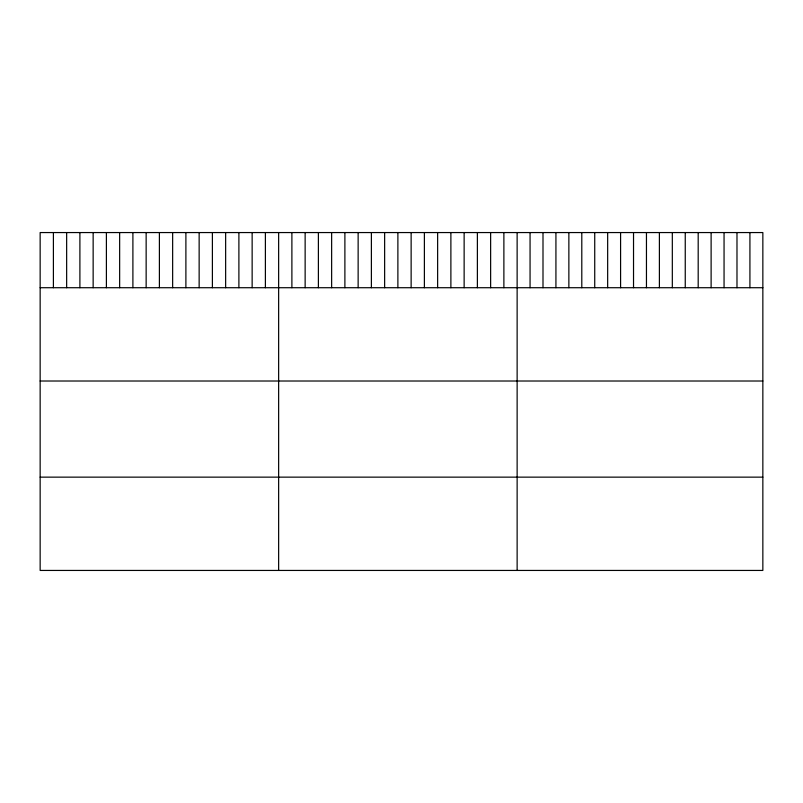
<?xml version="1.0" encoding="UTF-8"?>
<svg xmlns="http://www.w3.org/2000/svg" width="803" height="803" viewBox="0 0 803 803"><rect width="100%" height="100%" fill="white"/><g stroke="black" fill="none" stroke-linecap="round" stroke-linejoin="round"><path stroke-width="1.2" d="M762.85 287.715L762.85 570.441L40.15 570.441L40.15 232.559L762.85 232.559L762.85 287.715L40.15 287.715M40.15 381.013L762.85 381.013M40.15 477.143L762.85 477.143M749.922 232.559L749.922 287.715M736.983 232.559L736.983 287.715M724.055 232.559L724.055 287.715M711.117 232.559L711.117 287.715M698.188 232.559L698.188 287.715M685.25 232.559L685.25 287.715M672.322 232.559L672.322 287.715M659.393 232.559L659.393 287.715M646.455 232.559L646.455 287.715M633.527 232.559L633.527 287.715M620.589 232.559L620.589 287.715M607.66 232.559L607.66 287.715M594.732 232.559L594.732 287.715M581.794 232.559L581.794 287.715M568.865 232.559L568.865 287.715M555.927 232.559L555.927 287.715M542.999 232.559L542.999 287.715M530.06 232.559L530.06 287.715M517.132 232.559L517.132 570.441M503.882 232.559L503.882 287.715M490.633 232.559L490.633 287.715M477.383 232.559L477.383 287.715M464.134 232.559L464.134 287.715M450.884 232.559L450.884 287.715M437.635 232.559L437.635 287.715M424.385 232.559L424.385 287.715M411.136 232.559L411.136 287.715M397.886 232.559L397.886 287.715M384.637 232.559L384.637 287.715M371.387 232.559L371.387 287.715M358.138 232.559L358.138 287.715M344.889 232.559L344.889 287.715M331.639 232.559L331.639 287.715M318.389 232.559L318.389 287.715M305.14 232.559L305.14 287.715M291.89 232.559L291.89 287.715M278.641 232.559L278.641 570.441M265.391 232.559L265.391 287.715M252.142 232.559L252.142 287.715M238.892 232.559L238.892 287.715M225.643 232.559L225.643 287.715M212.393 232.559L212.393 287.715M199.144 232.559L199.144 287.715M185.894 232.559L185.894 287.715M172.645 232.559L172.645 287.715M159.395 232.559L159.395 287.715M146.146 232.559L146.146 287.715M132.897 232.559L132.897 287.715M119.647 232.559L119.647 287.715M106.397 232.559L106.397 287.715M93.148 232.559L93.148 287.715M79.898 232.559L79.898 287.715M66.649 232.559L66.649 287.715M53.399 232.559L53.399 287.715"/></g></svg>
